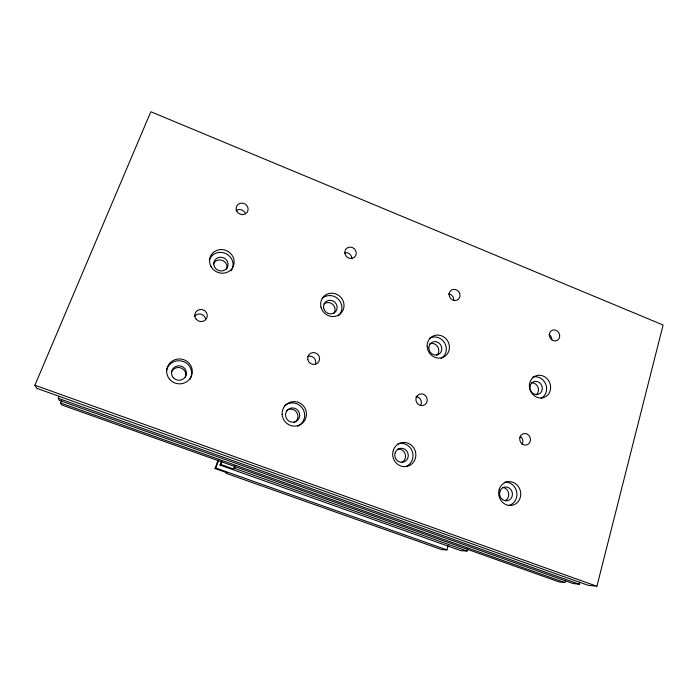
<?xml version="1.0" encoding="UTF-8"?>
<svg xmlns="http://www.w3.org/2000/svg" width="698" height="698" viewBox="0 0 698 698"><rect width="100%" height="100%" fill="white"/><g stroke="black" fill="none" stroke-linecap="round" stroke-linejoin="round"><path stroke-width="1.05" d="M596.903 586.268L663.1 325.015L150.829 111.732L34.9 385.235L36.82 388.35L587.917 585.229L596.903 586.268L34.9 385.235M59.077 396.333L58.257 398.314L59.286 400.355L572.979 583.502L579.261 584.226L579.785 582.193M61.799 400.102L60.604 402.982L61.564 404.884L558.976 581.888L564.874 582.568L565.389 580.596M221.449 461.012L219.966 465.077L461.029 550.687L467.023 551.019L467.625 548.933M217.942 460.601L215.028 468.567L226.981 472.799L226.108 473.305L441.616 549.596L446.929 549.893L448.168 545.714M219.966 465.077L220.847 464.458L233.56 468.977L234.607 466.046M233.56 468.977L234.563 468.393L235.627 465.435M220.847 464.458L221.912 461.526M215.028 468.567L215.822 468.009L218.762 459.947M215.822 468.009L446.929 549.893M60.604 402.982L564.874 582.568M234.563 468.393L467.023 551.019M58.257 398.314L579.261 584.226M504.715 482.144A11.883 10.898 76.3 0 1 516.799 492.483A11.883 10.898 76.3 0 1 508.266 505.588M171.481 372.139A7.39 7.172 7.2 0 1 180.948 367.933A7.39 7.172 7.2 0 1 185.371 377.147M286.372 410.756A7.12 6.989 55.4 0 1 296.833 412.439A7.12 6.989 55.4 0 1 294.015 422.63M397.59 449.154A7.006 6.666 73.2 0 1 401.76 462.408M502.796 487.431A6.919 6.352 76.4 0 1 508.624 493.207A6.919 6.352 76.4 0 1 505.186 500.571M429.418 344.001A6.771 6.317 58.4 0 1 437.655 346.644A6.771 6.317 58.4 0 1 436.704 355.273M323.907 303.953A6.919 6.57 43.4 0 1 333.958 313.297M345.126 252.563A5.811 5.418 42 0 1 351.853 258.853M520.35 436.355A5.767 5.279 70.8 0 1 522.078 444.303M416.139 396.525A5.854 5.523 64.5 0 1 420.536 405.643M307.373 356.565A5.968 5.758 46.4 0 1 315.47 364.033M194.506 316.299A6.177 5.924 18.6 0 1 205.587 319.003M532.792 377.06A11.438 10.374 65.9 0 1 545.784 384.284A11.438 10.374 65.9 0 1 541.151 398.253M397.816 443.858A12.041 11.438 73.1 0 1 412.213 451.257A12.041 11.438 73.1 0 1 406.21 466.395M322.258 298.351A11.892 11.273 43.5 0 1 338.626 299.494A11.892 11.273 43.5 0 1 338.417 315.784M429.532 338.26A11.63 10.836 58.4 0 1 444.705 343.015A11.63 10.836 58.4 0 1 441.101 358.432M209.321 259.961A12.302 11.596 24.7 0 1 224.651 253.112A12.302 11.596 24.7 0 1 232.504 268.163M232.137 269.096A12.302 11.596 24.7 0 1 231.151 270.859M166.464 370.69A12.704 12.32 7.6 0 1 183.373 361.538A12.704 12.32 7.6 0 1 189.908 379.346M284.234 406.14A12.232 11.997 55.4 0 1 302.6 408.443A12.232 11.997 55.4 0 1 297.549 426.234M531.3 382.783A6.666 6.046 65.9 0 1 537.896 387.041A6.666 6.046 65.9 0 1 536.212 394.675M549.317 334.647A5.575 5.017 62 0 1 551.778 339.638M448.657 293.893A5.671 5.226 54.3 0 1 453.787 300.044M213.326 264.106A7.163 6.753 24.4 0 1 222.409 260.424A7.163 6.753 24.4 0 1 226.649 269.332M236.037 210.613A6.003 5.575 27.8 0 1 245.19 213.073M320.993 307.155A12.006 11.369 43.6 0 0 340.519 313.655A12.006 11.369 43.6 0 0 335.485 293.814A12.006 11.369 43.6 0 0 320.993 307.155M499.899 491.427A6.989 6.404 76.3 0 0 507.272 500.78A6.989 6.404 76.3 0 0 510.84 489.534A6.989 6.404 76.3 0 0 499.899 491.427M529.416 384.537A11.552 10.453 65.8 0 0 544.265 397.354A11.552 10.453 65.8 0 0 546.307 377.993A11.552 10.453 65.8 0 0 529.416 384.537M416.139 397.686A5.968 5.619 64.4 0 0 422.761 405.564A5.968 5.619 64.4 0 0 425.763 395.984A5.968 5.619 64.4 0 0 416.139 397.686M395.147 452.81A7.076 6.727 73.1 0 0 402.816 462.259A7.076 6.727 73.1 0 0 406.637 450.838A7.076 6.727 73.1 0 0 395.147 452.81M169.631 379.276A12.834 12.442 8.1 0 0 191.531 375.812A12.834 12.442 8.1 0 0 177.327 359.112A12.834 12.442 8.1 0 0 169.631 379.276M282.14 414.56A12.355 12.11 55.4 0 0 301.161 424.14A12.355 12.11 55.4 0 0 299.59 402.912A12.355 12.11 55.4 0 0 282.14 414.56M529.939 386.867A6.727 6.099 65.9 0 0 538.699 394.187A6.727 6.099 65.9 0 0 539.72 382.879A6.727 6.099 65.9 0 0 529.939 386.867M427.132 346.208A11.744 10.932 58.4 0 0 444.164 356.748A11.744 10.932 58.4 0 0 443.562 336.802A11.744 10.932 58.4 0 0 427.132 346.208M323.636 308.054A6.989 6.631 43.5 0 0 334.831 312.425A6.989 6.631 43.5 0 0 332.518 300.768A6.989 6.631 43.5 0 0 323.636 308.054M393.428 449.922A12.154 11.543 72.9 0 0 406.114 466.561A12.154 11.543 72.9 0 0 413.26 447.191A12.154 11.543 72.9 0 0 393.428 449.922M499.192 489.42A11.997 10.994 76.2 0 0 512.009 505.335A11.997 10.994 76.2 0 0 517.907 485.93A11.997 10.994 76.2 0 0 499.192 489.42M210.936 266.331A12.424 11.7 24.9 0 0 232.216 268.233A12.424 11.7 24.9 0 0 222.444 249.605A12.424 11.7 24.9 0 0 210.936 266.331M428.808 347.63A6.84 6.369 58.4 0 0 438.3 354.488A6.84 6.369 58.4 0 0 438.806 342.927A6.84 6.369 58.4 0 0 428.808 347.63M519.897 437.314A5.881 5.366 70.6 0 0 526.362 445.027A5.881 5.366 70.6 0 0 529.032 435.535A5.881 5.366 70.6 0 0 519.897 437.314M214.443 266.723A7.233 6.823 24.7 0 0 226.806 268.268A7.233 6.823 24.7 0 0 221.536 257.248A7.233 6.823 24.7 0 0 214.443 266.723M173.261 377.662A7.469 7.242 7.6 0 0 185.991 375.559A7.469 7.242 7.6 0 0 177.658 365.892A7.469 7.242 7.6 0 0 173.261 377.662M285.534 414.403A7.189 7.059 55.4 0 0 295.716 421.531A7.189 7.059 55.4 0 0 296.598 409.203A7.189 7.059 55.4 0 0 285.534 414.403M344.899 253.514A5.924 5.514 42.2 0 0 354.331 257.318A5.924 5.514 42.2 0 0 352.35 247.52A5.924 5.514 42.2 0 0 344.899 253.514M307.774 359.461A6.09 5.872 46.6 0 0 317.555 363.178A6.09 5.872 46.6 0 0 315.566 352.935A6.09 5.872 46.6 0 0 307.774 359.461M549.291 334.813A5.68 5.095 61.9 0 0 557.039 340.519A5.68 5.095 61.9 0 0 557.222 330.957A5.68 5.095 61.9 0 0 549.291 334.813M236.674 210.997A6.125 5.671 28.1 0 0 247.075 212.445A6.125 5.671 28.1 0 0 242.607 203.153A6.125 5.671 28.1 0 0 236.674 210.997M449.102 294.251A5.785 5.314 54.3 0 0 457.111 300.114A5.785 5.314 54.3 0 0 457.504 290.447A5.785 5.314 54.3 0 0 449.102 294.251M196.225 319.283A6.308 6.038 19.2 0 0 206.94 317.756A6.308 6.038 19.2 0 0 199.968 309.511A6.308 6.038 19.2 0 0 196.225 319.283"/></g></svg>
